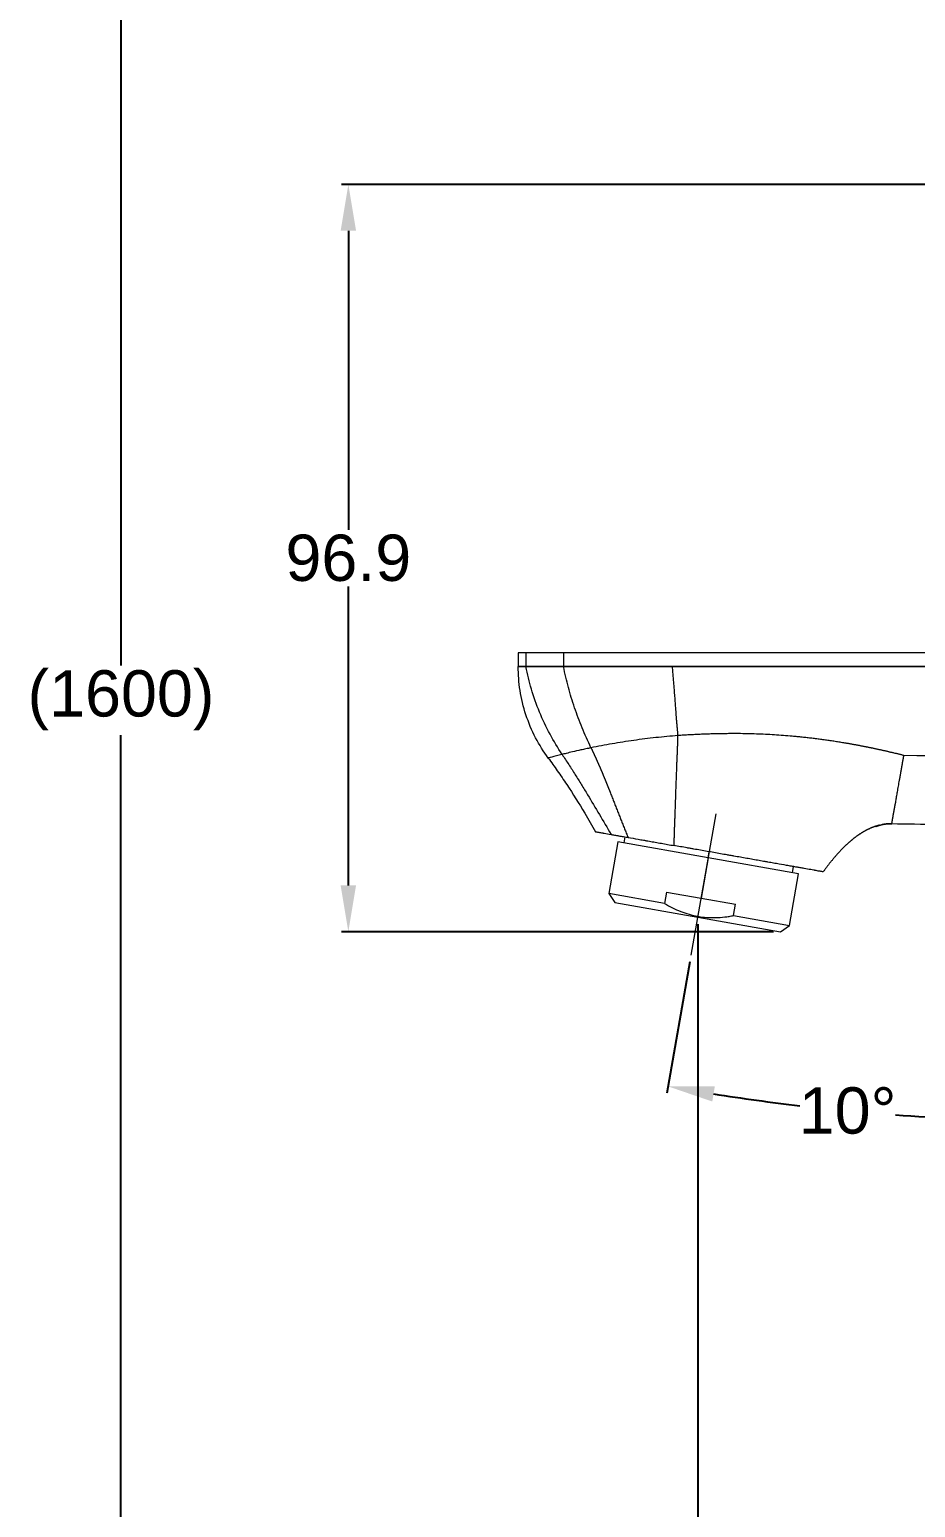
# Model space of a CAD drawing. Header units: millimetres. Extents: x 14295 to 15136, y 4961 to 5556.
# Drawn here: x 14772.6 to 14887.5, y 5077.2 to 5268.8 of the extents above; entities that cross this region are included whole.
import ezdxf

# ---------------------------------------------------------------- set-up
doc = ezdxf.new("R2010")
doc.units = ezdxf.units.MM
doc.linetypes.add('CENTERX2', pattern=[101.6, 63.5, -12.7, 12.7, -12.7])
doc.layers.add('CENTER', color=1, linetype='CENTERX2', lineweight=15)
doc.layers.add('DIM', color=3, linetype='Continuous', lineweight=9)
doc.styles.get("Standard").update_dxf_attribs({"font": 'arial.ttf'})
doc.dimstyles.new('겸용-샤워욕조용1', dxfattribs={"dimscale": 0.6, "dimtxt": 10, "dimasz": 10, "dimexe": 1.5, "dimexo": 1.5, "dimgap": 1, "dimtad": 0, "dimtih": 1, "dimtoh": 1, "dimdec": 1, "dimdsep": 46, "dimtxsty": 'Standard', "dimcen": 2.5, "dimclrd": 5, "dimclre": 5, "dimclrt": 5, "dimadec": 1, "dimazin": 2, "dimtfac": 1, "dimtdec": 1, "dimtmove": 0, "dimatfit": 3, "dimfxl": 1.25, "dimarcsym": 0})

# ---------------------------------------------------------------- blocks, each defined once
blk = doc.blocks.new('*D5')
at = {"layer": 'Defpoints', "color": 0, "transparency": 16777216}
for p in [(14813.98, 5248.67), (14890.51, 5248.67), (14870.02, 5151.81)]:
    blk.add_point(p, dxfattribs=at)
at = {"layer": 'DIM', "color": 5, "lineweight": -2, "transparency": 16777216}
for p, q in [((14889.61, 5248.67), (14813.08, 5248.67)), ((14813.98, 5242.67), (14813.98, 5203.9)), ((14813.98, 5157.81), (14813.98, 5196.58)), ((14869.12, 5151.81), (14813.08, 5151.81))]:
    blk.add_line(p, q, dxfattribs=at)
at = {"layer": 'DIM', "color": 5, "transparency": 16777216}
for points in [[(14812.98, 5242.67), (14814.98, 5242.67), (14813.98, 5248.67)], [(14812.98, 5157.81), (14814.98, 5157.81), (14813.98, 5151.81)]]:
    blk.add_solid(points, dxfattribs=at)
at = {"layer": 'DIM', "color": 5, "transparency": 16777216, "insert": (14813.98, 5200.24), "char_height": 6, "attachment_point": 5}
blk.add_mtext('96.9', dxfattribs=at)
blk = doc.blocks.new('*D6')
at = {"layer": 'Defpoints', "color": 0, "transparency": 16777216}
for p in [(15009.73, 5316.69), (14784.5, 5046.91), (14784.5, 5046.91)]:
    blk.add_point(p, dxfattribs=at)
at = {"layer": 'DIM', "color": 5, "lineweight": -2, "transparency": 16777216}
for p, q in [((15008.83, 5316.69), (14783.6, 5316.69)), ((14784.5, 5310.69), (14784.5, 5186.33)), ((14784.5, 5052.91), (14784.5, 5177.27))]:
    blk.add_line(p, q, dxfattribs=at)
at = {"layer": 'DIM', "color": 5, "transparency": 16777216}
for points in [[(14783.5, 5310.69), (14785.5, 5310.69), (14784.5, 5316.69)], [(14783.5, 5052.91), (14785.5, 5052.91), (14784.5, 5046.91)]]:
    blk.add_solid(points, dxfattribs=at)
at = {"layer": 'DIM', "color": 5, "transparency": 16777216, "insert": (14784.5, 5181.8), "char_height": 6, "attachment_point": 5}
blk.add_mtext('(1600)', dxfattribs=at)
blk = doc.blocks.new('*D8')
at = {"layer": 'Defpoints', "color": 0, "transparency": 16777216}
for p in [(14907.01, 5171.89), (14861.65, 5167.09), (14858.42, 5148.78), (14889.73, 5127.75), (14907.01, 5106.03)]:
    blk.add_point(p, dxfattribs=at)
at = {"layer": 'DIM', "color": 5, "lineweight": -2, "transparency": 16777216}
blk.add_line((14858.26, 5147.89), (14855.26, 5130.87), dxfattribs=at)
for start, end in [(261.157, 263.3319), (265.7353, 268.843)]:
    blk.add_arc((14907.01, 5424.36), 297.12, start, end, dxfattribs=at)
at = {"layer": 'DIM', "color": 5, "transparency": 16777216}
for points in [[(14861.17, 5129.79), (14861.5, 5131.76), (14855.42, 5131.76)], [(14901.02, 5128.3), (14901, 5126.3), (14907.01, 5127.24)]]:
    blk.add_solid(points, dxfattribs=at)
at = {"layer": 'DIM', "color": 5, "transparency": 16777216, "insert": (14878.71, 5128.59), "char_height": 6, "attachment_point": 5}
blk.add_mtext('10°', dxfattribs=at)
blk = doc.blocks.new('*D13')
at = {"layer": 'Defpoints', "color": 0, "transparency": 16777216}
for p in [(14859.28, 5153.7), (15052.81, 5084.19), (15052.81, 5066.55)]:
    blk.add_point(p, dxfattribs=at)
at = {"layer": 'DIM', "color": 5, "lineweight": -2, "transparency": 16777216}
for p, q in [((14859.28, 5152.8), (14859.28, 5065.65)), ((15052.81, 5083.29), (15052.81, 5065.65)), ((14865.28, 5066.55), (14945.58, 5066.55)), ((15046.81, 5066.55), (14966.51, 5066.55))]:
    blk.add_line(p, q, dxfattribs=at)
at = {"layer": 'DIM', "color": 5, "transparency": 16777216}
for points in [[(14865.28, 5067.55), (14865.28, 5065.55), (14859.28, 5066.55)], [(15046.81, 5067.55), (15046.81, 5065.55), (15052.81, 5066.55)]]:
    blk.add_solid(points, dxfattribs=at)
at = {"layer": 'DIM', "color": 5, "transparency": 16777216, "insert": (14956.05, 5066.55), "char_height": 6, "attachment_point": 5}
blk.add_mtext('193.5', dxfattribs=at)

msp = doc.modelspace()

# ---------------------------------------------------------------- linework, layer by layer
at = {"linetype": 'Continuous', "lineweight": 18}
for p, q in [((14836.01, 5187.97), (14836.01, 5186.17)), ((14837.01, 5187.97), (14836.01, 5187.97)), ((14841.88, 5187.97), (14837.01, 5187.97)), ((14939.94, 5187.97), (14841.88, 5187.97)), ((14836.01, 5186.17), (14837.01, 5186.17)), ((14837.01, 5186.17), (14841.88, 5186.17)), ((14841.88, 5186.17), (14939.75, 5186.17)), ((14848.92, 5163.45), (14847.74, 5156.75)), ((14848.22, 5164.38), (14850.03, 5164.07)), ((14860.64, 5161.38), (14848.92, 5163.45)), ((14849.85, 5164.1), (14849.71, 5163.31)), ((14872.36, 5159.32), (14860.64, 5161.38)), ((14871.57, 5159.45), (14871.71, 5160.24)), ((14871.18, 5152.62), (14872.36, 5159.32)), ((14847.74, 5156.75), (14848.55, 5155.59)), ((14854.99, 5155.47), (14847.74, 5156.75)), ((14855.25, 5156.95), (14854.99, 5155.47)), ((14855.25, 5156.95), (14859.72, 5156.16)), ((14859.72, 5156.16), (14864.19, 5155.37)), ((14848.55, 5155.59), (14859.28, 5153.7)), ((14863.93, 5153.9), (14864.19, 5155.37)), ((14863.93, 5153.9), (14871.18, 5152.62)), ((14859.28, 5153.7), (14870.02, 5151.81)), ((14870.02, 5151.81), (14871.18, 5152.62))]:
    msp.add_line(p, q, dxfattribs=at)
at = {"linetype": 'Continuous', "lineweight": 13}
for p, q in [((14837.01, 5187.97), (14837.01, 5186.17)), ((14841.88, 5187.97), (14841.88, 5186.17)), ((14860.64, 5161.38), (14860.78, 5162.17)), ((14860.64, 5161.38), (14859.72, 5156.16)), ((14859.28, 5153.7), (14859.3, 5153.8))]:
    msp.add_line(p, q, dxfattribs=at)
at = {"linetype": 'Continuous', "lineweight": 18}
for points, knots in [([(14837.01, 5186.17), (14836.84, 5186.17), (14836.7, 5186.17), (14836.51, 5186.17), (14836.45, 5186.17), (14836.35, 5186.17), (14836.3, 5186.17), (14836.22, 5186.17), (14836.18, 5186.17), (14836.12, 5186.17), (14836.09, 5186.17), (14836.03, 5186.17), (14836.01, 5186.17), (14836.01, 5186.17)], [0, 0, 0, 0, 0.25, 0.25, 0.375, 0.375, 0.5, 0.5, 0.625, 0.625, 0.75, 0.75, 1, 1, 1, 1]), ([(14839.9, 5174.32), (14839.29, 5175.15), (14838.17, 5176.95), (14836.92, 5179.91), (14836.17, 5183.03), (14836.01, 5185.14), (14836.01, 5186.17)], [0, 0, 0, 0, 0.243994, 0.500003, 0.756269, 1, 1, 1, 1]), ([(14841.7, 5174.79), (14841.14, 5175.65), (14840.06, 5177.44), (14838.71, 5180.28), (14837.68, 5183.2), (14837.2, 5185.19), (14837.01, 5186.17)], [0, 0, 0, 0, 0.239194, 0.4928, 0.752749, 1, 1, 1, 1]), ([(14841.88, 5186.17), (14841.58, 5186.17), (14841.29, 5186.17), (14840.85, 5186.17), (14840.71, 5186.17), (14840.5, 5186.17), (14840.43, 5186.17), (14840.32, 5186.17), (14840.29, 5186.17), (14840.22, 5186.17), (14840.18, 5186.17), (14840.01, 5186.17), (14839.87, 5186.17), (14839.61, 5186.17), (14839.35, 5186.17), (14839.1, 5186.17), (14838.93, 5186.17), (14838.87, 5186.17), (14838.78, 5186.17), (14838.75, 5186.17), (14838.7, 5186.17), (14838.55, 5186.17), (14838.32, 5186.17), (14838.03, 5186.17), (14837.86, 5186.17), (14837.76, 5186.17), (14837.74, 5186.17), (14837.7, 5186.17), (14837.68, 5186.17), (14837.62, 5186.17), (14837.58, 5186.17), (14837.48, 5186.17), (14837.35, 5186.17), (14837.25, 5186.17), (14837.16, 5186.17), (14837.12, 5186.17), (14837.07, 5186.17), (14837.06, 5186.17), (14837.03, 5186.17), (14837.02, 5186.17), (14837.01, 5186.17)], [0, 0, 0, 0, 0.125, 0.125, 0.1875, 0.1875, 0.21875, 0.21875, 0.234375, 0.234375, 0.25, 0.25, 0.3125, 0.3125, 0.375, 0.4375, 0.4375, 0.46875, 0.46875, 0.484375, 0.484375, 0.5, 0.5625, 0.625, 0.6875, 0.6875, 0.703125, 0.703125, 0.71875, 0.71875, 0.75, 0.75, 0.8125, 0.875, 0.875, 0.9375, 0.9375, 0.96875, 0.96875, 1, 1, 1, 1]), ([(14939.74, 5186.17), (14929.97, 5186.17), (14920.19, 5186.17), (14901.35, 5186.17), (14892.28, 5186.17), (14874.15, 5186.17), (14865.08, 5186.17), (14856.01, 5186.17)], [0, 0, 0, 0, 0.3502, 0.3502, 0.6751, 0.6751, 1, 1, 1, 1]), ([(14839.9, 5174.32), (14840.3, 5173.78), (14841.11, 5172.64), (14842.72, 5170.28), (14844.37, 5167.65), (14845.56, 5165.58), (14846.01, 5164.77)], [0, 0, 0, 0, 0.178783, 0.371383, 0.756583, 1, 1, 1, 1]), ([(14882.84, 5165.61), (14882.84, 5165.61), (14882.82, 5165.61), (14882.78, 5165.6), (14882.74, 5165.59), (14882.7, 5165.58), (14882.66, 5165.57), (14882.62, 5165.55), (14882.57, 5165.54), (14882.53, 5165.53), (14882.49, 5165.52), (14882.45, 5165.5), (14882.41, 5165.49), (14882.36, 5165.48), (14882.32, 5165.46), (14882.28, 5165.45), (14882.24, 5165.43), (14882.19, 5165.42), (14882.15, 5165.4), (14882.11, 5165.39), (14882.07, 5165.37), (14882.02, 5165.36), (14881.98, 5165.34), (14881.94, 5165.32), (14881.9, 5165.31), (14881.85, 5165.29), (14881.81, 5165.27), (14881.77, 5165.25), (14881.73, 5165.24), (14881.68, 5165.22), (14881.64, 5165.2), (14881.6, 5165.18), (14881.56, 5165.16), (14881.51, 5165.14), (14881.47, 5165.12), (14881.43, 5165.1), (14881.38, 5165.08), (14881.34, 5165.06), (14881.3, 5165.04), (14881.26, 5165.02), (14881.21, 5165), (14881.17, 5164.97), (14881.13, 5164.95), (14881.09, 5164.93), (14881.04, 5164.91), (14881, 5164.88), (14880.96, 5164.86), (14880.92, 5164.84), (14880.87, 5164.81), (14880.83, 5164.79), (14880.79, 5164.76), (14880.75, 5164.74), (14880.7, 5164.71), (14880.66, 5164.69), (14880.62, 5164.66), (14880.58, 5164.64), (14880.53, 5164.61), (14880.49, 5164.58), (14880.45, 5164.56), (14880.41, 5164.53), (14880.36, 5164.5), (14880.32, 5164.48), (14880.28, 5164.45), (14880.24, 5164.42), (14880.2, 5164.39), (14880.15, 5164.36), (14880.11, 5164.34), (14880.07, 5164.31), (14880.03, 5164.28), (14879.98, 5164.25), (14879.93, 5164.21), (14879.88, 5164.17), (14879.83, 5164.14), (14879.77, 5164.1), (14879.72, 5164.05), (14879.66, 5164.01), (14879.6, 5163.96), (14879.54, 5163.92), (14879.48, 5163.87), (14879.41, 5163.82), (14879.35, 5163.76), (14879.28, 5163.71), (14879.21, 5163.65), (14879.14, 5163.59), (14879.07, 5163.53), (14878.99, 5163.47), (14878.92, 5163.4), (14878.84, 5163.34), (14878.77, 5163.27), (14878.69, 5163.2), (14878.61, 5163.12), (14878.53, 5163.05), (14878.44, 5162.97), (14878.36, 5162.89), (14878.28, 5162.81), (14878.19, 5162.72), (14878.1, 5162.64), (14878.01, 5162.55), (14877.93, 5162.46), (14877.84, 5162.36), (14877.74, 5162.27), (14877.65, 5162.17), (14877.56, 5162.07), (14877.47, 5161.97), (14877.37, 5161.86), (14877.28, 5161.75), (14877.18, 5161.64), (14877.08, 5161.53), (14876.98, 5161.42), (14876.89, 5161.3), (14876.79, 5161.18), (14876.69, 5161.06), (14876.59, 5160.93), (14876.48, 5160.81), (14876.38, 5160.68), (14876.28, 5160.55), (14876.18, 5160.41), (14876.07, 5160.28), (14875.97, 5160.14), (14875.87, 5160), (14875.76, 5159.86), (14875.66, 5159.71), (14875.59, 5159.61), (14875.55, 5159.57)], [0, 0, 0, 0, 0.0018, 0.006274, 0.010759, 0.015256, 0.019766, 0.024288, 0.028823, 0.03337, 0.037929, 0.042501, 0.047085, 0.051682, 0.056291, 0.060913, 0.065548, 0.070195, 0.074856, 0.079528, 0.084214, 0.088912, 0.093624, 0.098348, 0.103085, 0.107835, 0.112598, 0.117373, 0.122162, 0.126964, 0.131779, 0.136607, 0.141447, 0.146301, 0.151168, 0.156048, 0.160941, 0.165847, 0.170766, 0.175698, 0.180642, 0.1856, 0.190571, 0.195555, 0.200552, 0.205562, 0.210585, 0.21562, 0.220669, 0.22573, 0.230805, 0.235892, 0.240992, 0.246105, 0.251231, 0.25637, 0.261521, 0.266685, 0.271862, 0.277052, 0.282254, 0.287468, 0.292695, 0.297935, 0.303187, 0.308451, 0.313728, 0.319017, 0.324318, 0.329631, 0.335983, 0.342572, 0.349399, 0.356464, 0.363768, 0.371312, 0.379097, 0.387124, 0.395393, 0.403904, 0.41266, 0.421659, 0.430904, 0.440394, 0.450129, 0.460111, 0.47034, 0.480815, 0.491537, 0.502506, 0.513722, 0.525185, 0.536896, 0.548853, 0.561056, 0.573506, 0.586201, 0.599142, 0.612327, 0.625755, 0.639427, 0.65334, 0.667495, 0.681891, 0.696528, 0.711406, 0.726523, 0.74188, 0.757476, 0.77331, 0.789381, 0.805688, 0.82223, 0.839005, 0.856012, 0.873248, 0.89071, 0.908395, 0.9263, 0.944418, 0.962745, 0.981275, 1, 1, 1, 1]), ([(14884.45, 5165.8), (14884.44, 5165.8), (14884.41, 5165.8), (14884.37, 5165.8), (14884.33, 5165.8), (14884.29, 5165.8), (14884.25, 5165.8), (14884.21, 5165.8), (14884.17, 5165.8), (14884.13, 5165.8), (14884.1, 5165.8), (14884.06, 5165.8), (14884.02, 5165.79), (14883.98, 5165.79), (14883.94, 5165.79), (14883.89, 5165.79), (14883.85, 5165.78), (14883.81, 5165.78), (14883.77, 5165.78), (14883.73, 5165.77), (14883.69, 5165.77), (14883.65, 5165.76), (14883.61, 5165.76), (14883.57, 5165.75), (14883.53, 5165.75), (14883.49, 5165.74), (14883.45, 5165.73), (14883.41, 5165.73), (14883.37, 5165.72), (14883.32, 5165.71), (14883.28, 5165.71), (14883.24, 5165.7), (14883.21, 5165.69), (14883.19, 5165.69), (14883.19, 5165.69)], [0, 0, 0, 0, 0.030811, 0.06169, 0.092638, 0.123657, 0.154746, 0.185906, 0.217138, 0.248443, 0.279821, 0.311272, 0.342798, 0.3744, 0.406077, 0.437831, 0.469662, 0.501571, 0.533559, 0.565626, 0.597773, 0.630001, 0.66231, 0.694701, 0.727174, 0.759731, 0.792371, 0.825095, 0.857905, 0.890799, 0.92378, 0.956847, 0.990002, 1, 1, 1, 1]), ([(14846.01, 5164.77), (14846.01, 5164.77), (14846.02, 5164.77), (14846.06, 5164.77), (14846.09, 5164.76), (14846.18, 5164.74), (14846.23, 5164.73), (14846.31, 5164.72), (14846.33, 5164.72), (14846.37, 5164.71), (14846.39, 5164.71), (14846.44, 5164.7), (14846.48, 5164.69), (14846.61, 5164.67), (14846.71, 5164.65), (14846.87, 5164.62), (14846.92, 5164.61), (14847.01, 5164.6), (14847.04, 5164.59), (14847.1, 5164.58), (14847.13, 5164.58), (14847.42, 5164.53), (14847.71, 5164.47), (14848.05, 5164.42)], [0, 0, 0, 0, 0.125, 0.125, 0.25, 0.25, 0.375, 0.375, 0.40625, 0.40625, 0.4375, 0.4375, 0.5, 0.5, 0.625, 0.625, 0.6875, 0.6875, 0.71875, 0.71875, 0.75, 0.75, 1, 1, 1, 1]), ([(14848.05, 5164.42), (14848.19, 5164.39), (14848.51, 5164.33), (14849.04, 5164.24), (14849.55, 5164.15), (14849.95, 5164.08), (14850.16, 5164.04), (14850.25, 5164.03)], [0, 0, 0, 0, 0.229028, 0.500004, 0.750004, 0.896172, 1, 1, 1, 1]), ([(14850.25, 5164.03), (14850.67, 5163.95), (14851.1, 5163.88), (14851.79, 5163.75), (14852.03, 5163.71), (14852.33, 5163.66), (14852.39, 5163.65), (14852.51, 5163.63), (14852.57, 5163.62), (14852.76, 5163.58), (14852.88, 5163.56), (14853.26, 5163.5), (14853.51, 5163.45), (14853.9, 5163.38), (14854.04, 5163.36), (14854.3, 5163.31), (14854.43, 5163.29), (14854.83, 5163.22), (14855.38, 5163.12), (14855.93, 5163.02), (14856.21, 5162.98)], [0, 0, 0, 0, 0.25, 0.25, 0.375, 0.375, 0.40625, 0.40625, 0.4375, 0.4375, 0.5, 0.5, 0.625, 0.625, 0.6875, 0.6875, 0.75, 0.75, 0.875, 1, 1, 1, 1]), ([(14875.55, 5159.57), (14875.55, 5159.57), (14875.53, 5159.57), (14875.45, 5159.58), (14875.37, 5159.6), (14875.27, 5159.62), (14875.21, 5159.63), (14875.08, 5159.65), (14875, 5159.66), (14874.83, 5159.69), (14874.74, 5159.71), (14874.62, 5159.73), (14874.59, 5159.73), (14874.54, 5159.74), (14874.46, 5159.76), (14874.37, 5159.77), (14874.2, 5159.8), (14874.07, 5159.83), (14873.68, 5159.9), (14873.39, 5159.95), (14872.91, 5160.03), (14872.74, 5160.06), (14872.48, 5160.11), (14872.39, 5160.12), (14872.25, 5160.15), (14872.2, 5160.16), (14872.11, 5160.17), (14872.06, 5160.18), (14871.83, 5160.22), (14871.63, 5160.26), (14871.23, 5160.33), (14870.61, 5160.44), (14869.94, 5160.55), (14869.24, 5160.68), (14869, 5160.72), (14868.63, 5160.78), (14868.51, 5160.81), (14868.32, 5160.84), (14868.26, 5160.85), (14868.13, 5160.87), (14868.07, 5160.88), (14867.75, 5160.94), (14867.49, 5160.99), (14866.97, 5161.08), (14866.71, 5161.12), (14865.91, 5161.27), (14865.36, 5161.36), (14864.53, 5161.51), (14864.24, 5161.56), (14863.89, 5161.62), (14863.82, 5161.63), (14863.67, 5161.66), (14863.6, 5161.67), (14863.39, 5161.71), (14863.24, 5161.74), (14862.81, 5161.81), (14862.24, 5161.91), (14861.66, 5162.01), (14861.08, 5162.12), (14860.8, 5162.17), (14860.22, 5162.27), (14859.93, 5162.32), (14859.35, 5162.42), (14859.06, 5162.47), (14858.7, 5162.54), (14858.63, 5162.55), (14858.48, 5162.58), (14858.27, 5162.61), (14857.76, 5162.7), (14857.34, 5162.78), (14856.77, 5162.88), (14856.49, 5162.93), (14856.21, 5162.98)], [0, 0, 0, 0, 0.03125, 0.0625, 0.09375, 0.09375, 0.125, 0.125, 0.15625, 0.15625, 0.1875, 0.1875, 0.195313, 0.195313, 0.203125, 0.21875, 0.21875, 0.25, 0.25, 0.3125, 0.3125, 0.34375, 0.34375, 0.359375, 0.359375, 0.367188, 0.367188, 0.375, 0.375, 0.40625, 0.40625, 0.4375, 0.5, 0.5, 0.53125, 0.53125, 0.546875, 0.546875, 0.554688, 0.554688, 0.5625, 0.5625, 0.59375, 0.59375, 0.625, 0.625, 0.6875, 0.6875, 0.71875, 0.71875, 0.726562, 0.726562, 0.734375, 0.734375, 0.75, 0.75, 0.78125, 0.8125, 0.8125, 0.84375, 0.84375, 0.875, 0.875, 0.90625, 0.90625, 0.914062, 0.914062, 0.921875, 0.9375, 0.96875, 0.96875, 1, 1, 1, 1]), ([(14854.99, 5155.47), (14855.66, 5155.07), (14856.35, 5154.72), (14857.43, 5154.3), (14857.79, 5154.17), (14858.54, 5153.96), (14858.91, 5153.87), (14859.3, 5153.8)], [0, 0, 0, 0, 0.5, 0.5, 0.75, 0.75, 1, 1, 1, 1]), ([(14859.3, 5153.8), (14859.69, 5153.73), (14860.07, 5153.68), (14860.84, 5153.63), (14861.23, 5153.62), (14862, 5153.65), (14862.39, 5153.67), (14862.87, 5153.73), (14862.97, 5153.74), (14863.16, 5153.77), (14863.26, 5153.78), (14863.55, 5153.83), (14863.74, 5153.86), (14863.93, 5153.9)], [0, 0, 0, 0, 0.25, 0.25, 0.5, 0.5, 0.75, 0.75, 0.8125, 0.8125, 0.875, 0.875, 1, 1, 1, 1])]:
    msp.add_open_spline(points, degree=3, knots=knots, dxfattribs=at)
for points, degree in [([(14856, 5186.17), (14851.29, 5186.17), (14846.59, 5186.17), (14841.88, 5186.17)], 3), ([(14882.32, 5165.41), (14882.58, 5165.53), (14882.84, 5165.6)], 2), ([(14882.58, 5165.5), (14883.48, 5165.87), (14884.45, 5165.77)], 2), ([(14883.93, 5165.78), (14884.19, 5165.79), (14884.45, 5165.77)], 2), ([(14884.45, 5165.82), (14888.39, 5165.76), (14892.34, 5165.71), (14896.28, 5165.66)], 3)]:
    msp.add_open_spline(points, degree=degree, dxfattribs=at)
at = {"linetype": 'Continuous', "lineweight": 13}
for points, knots in [([(14845.44, 5175.65), (14845.24, 5176.08), (14845.04, 5176.51), (14844.66, 5177.38), (14844.47, 5177.81), (14844.12, 5178.68), (14843.94, 5179.11), (14843.62, 5179.98), (14843.46, 5180.41), (14843.01, 5181.72), (14842.75, 5182.59), (14842.27, 5184.36), (14842.06, 5185.26), (14841.88, 5186.17)], [0, 0, 0, 0, 0.125, 0.125, 0.25, 0.25, 0.375, 0.375, 0.5, 0.5, 0.75, 0.75, 1, 1, 1, 1]), ([(14856.45, 5180.65), (14856.45, 5180.72), (14856.43, 5180.91), (14856.4, 5181.28), (14856.36, 5181.83), (14856.3, 5182.56), (14856.24, 5183.32), (14856.18, 5184.06), (14856.13, 5184.73), (14856.07, 5185.44), (14856.03, 5185.92), (14856.01, 5186.17)], [0, 0, 0, 0, 0.035908, 0.10386, 0.203857, 0.335899, 0.499987, 0.614575, 0.736106, 0.864582, 1, 1, 1, 1]), ([(14856.73, 5177.23), (14856.72, 5177.26), (14856.72, 5177.32), (14856.71, 5177.42), (14856.7, 5177.54), (14856.69, 5177.68), (14856.67, 5177.84), (14856.66, 5178.02), (14856.64, 5178.22), (14856.62, 5178.45), (14856.6, 5178.69), (14856.58, 5178.9), (14856.56, 5179.1), (14856.55, 5179.25), (14856.54, 5179.41), (14856.53, 5179.56), (14856.51, 5179.72), (14856.5, 5179.87), (14856.49, 5180.03), (14856.48, 5180.18), (14856.47, 5180.34), (14856.46, 5180.49), (14856.45, 5180.6), (14856.45, 5180.65)], [0, 0, 0, 0, 0.023796, 0.053421, 0.088874, 0.130156, 0.177266, 0.230205, 0.288972, 0.353567, 0.423991, 0.500242, 0.545729, 0.591204, 0.636667, 0.682119, 0.727559, 0.77299, 0.81841, 0.86382, 0.909222, 0.954615, 1, 1, 1, 1]), ([(14856.73, 5177.23), (14855.76, 5177.16), (14854.8, 5177.07), (14852.89, 5176.86), (14851.94, 5176.74), (14850.05, 5176.47), (14849.11, 5176.33), (14847.26, 5176), (14846.34, 5175.83), (14845.44, 5175.65)], [0, 0, 0, 0, 0.25, 0.25, 0.5, 0.5, 0.75, 0.75, 1, 1, 1, 1]), ([(14856.21, 5162.98), (14856.21, 5163), (14856.22, 5163.06), (14856.22, 5163.15), (14856.22, 5163.23), (14856.22, 5163.32), (14856.23, 5163.4), (14856.23, 5163.49), (14856.23, 5163.57), (14856.24, 5163.66), (14856.24, 5163.75), (14856.24, 5163.83), (14856.24, 5163.92), (14856.25, 5164), (14856.25, 5164.09), (14856.25, 5164.18), (14856.26, 5164.26), (14856.26, 5164.35), (14856.26, 5164.43), (14856.27, 5164.52), (14856.27, 5164.61), (14856.27, 5164.69), (14856.27, 5164.78), (14856.28, 5164.87), (14856.28, 5164.95), (14856.28, 5165.04), (14856.29, 5165.12), (14856.29, 5165.21), (14856.29, 5165.3), (14856.29, 5165.38), (14856.3, 5165.47), (14856.3, 5165.56), (14856.3, 5165.64), (14856.31, 5165.73), (14856.31, 5165.82), (14856.31, 5165.91), (14856.32, 5165.99), (14856.32, 5166.08), (14856.32, 5166.17), (14856.32, 5166.25), (14856.33, 5166.34), (14856.34, 5166.59), (14856.35, 5167.08), (14856.38, 5167.86), (14856.42, 5168.84), (14856.45, 5169.85), (14856.49, 5170.85), (14856.52, 5171.74), (14856.55, 5172.65), (14856.58, 5173.36), (14856.6, 5173.92), (14856.62, 5174.33), (14856.64, 5174.83), (14856.65, 5175.29), (14856.67, 5175.68), (14856.68, 5175.96), (14856.69, 5176.22), (14856.7, 5176.47), (14856.71, 5176.69), (14856.71, 5176.89), (14856.72, 5177.07), (14856.72, 5177.18), (14856.73, 5177.23)], [0, 0, 0, 0, 0.006436, 0.012867, 0.019294, 0.025718, 0.032137, 0.038552, 0.044964, 0.051371, 0.057775, 0.064174, 0.07057, 0.076962, 0.08335, 0.089735, 0.096116, 0.102493, 0.108867, 0.115237, 0.121603, 0.127966, 0.134325, 0.140681, 0.147034, 0.153383, 0.159729, 0.166071, 0.17241, 0.178746, 0.185078, 0.191408, 0.197734, 0.204057, 0.210377, 0.216694, 0.223008, 0.229319, 0.235627, 0.241932, 0.248234, 0.254533, 0.296801, 0.352635, 0.421918, 0.504548, 0.566606, 0.628558, 0.690438, 0.752282, 0.774995, 0.803181, 0.836845, 0.875998, 0.896419, 0.915435, 0.933048, 0.949254, 0.964055, 0.977447, 0.989429, 1, 1, 1, 1]), ([(14886.01, 5174.65), (14885.95, 5174.66), (14885.83, 5174.69), (14885.65, 5174.74), (14885.47, 5174.78), (14885.3, 5174.83), (14885.12, 5174.87), (14884.95, 5174.91), (14884.77, 5174.95), (14884.6, 5175), (14884.42, 5175.04), (14884.25, 5175.08), (14884.08, 5175.12), (14883.91, 5175.16), (14883.74, 5175.2), (14883.57, 5175.24), (14883.4, 5175.27), (14883.23, 5175.31), (14883.06, 5175.35), (14882.89, 5175.39), (14882.73, 5175.42), (14882.56, 5175.46), (14882.4, 5175.49), (14882.23, 5175.53), (14882.07, 5175.56), (14881.91, 5175.6), (14881.75, 5175.63), (14881.58, 5175.66), (14881.42, 5175.69), (14881.26, 5175.73), (14881.11, 5175.76), (14880.95, 5175.79), (14880.79, 5175.82), (14880.63, 5175.85), (14880.48, 5175.88), (14880.32, 5175.91), (14880.17, 5175.94), (14880.02, 5175.97), (14879.86, 5176), (14879.71, 5176.03), (14879.56, 5176.05), (14879.41, 5176.08), (14879.26, 5176.11), (14879.11, 5176.13), (14878.97, 5176.16), (14878.82, 5176.19), (14878.67, 5176.21), (14878.36, 5176.26), (14877.9, 5176.34), (14877.26, 5176.44), (14876.63, 5176.54), (14876, 5176.63), (14875.36, 5176.72), (14874.73, 5176.8), (14874.09, 5176.88), (14873.46, 5176.95), (14872.82, 5177.02), (14872.19, 5177.08), (14871.37, 5177.16), (14870.39, 5177.24), (14869.22, 5177.32), (14868.05, 5177.39), (14866.88, 5177.44), (14865.7, 5177.47), (14864.82, 5177.48), (14864.22, 5177.49), (14863.91, 5177.49), (14863.59, 5177.49), (14863.27, 5177.48), (14862.96, 5177.48), (14862.63, 5177.48), (14862.31, 5177.47), (14861.98, 5177.47), (14861.65, 5177.46), (14861.31, 5177.45), (14860.98, 5177.44), (14860.64, 5177.43), (14860.3, 5177.42), (14859.95, 5177.41), (14859.6, 5177.39), (14859.25, 5177.37), (14858.9, 5177.36), (14858.54, 5177.34), (14858.19, 5177.32), (14857.82, 5177.3), (14857.46, 5177.28), (14857.09, 5177.25), (14856.85, 5177.24), (14856.73, 5177.23)], [0, 0, 0, 0, 0.006256, 0.012486, 0.018691, 0.024868, 0.031019, 0.037143, 0.04324, 0.049309, 0.055351, 0.061365, 0.067351, 0.07331, 0.07924, 0.085142, 0.091016, 0.096862, 0.10268, 0.10847, 0.114231, 0.119965, 0.12567, 0.131347, 0.136996, 0.142617, 0.14821, 0.153774, 0.159311, 0.164819, 0.170299, 0.175752, 0.181175, 0.186571, 0.191939, 0.197278, 0.202589, 0.207872, 0.213126, 0.218352, 0.22355, 0.228719, 0.23386, 0.238972, 0.244056, 0.249112, 0.254138, 0.259136, 0.280786, 0.302439, 0.324095, 0.345755, 0.36742, 0.389089, 0.410762, 0.432436, 0.454111, 0.475785, 0.497457, 0.536868, 0.576408, 0.616067, 0.655833, 0.695693, 0.735629, 0.746064, 0.756596, 0.767228, 0.777957, 0.788785, 0.79971, 0.810733, 0.821853, 0.833069, 0.844381, 0.855789, 0.867292, 0.87889, 0.890583, 0.90237, 0.91425, 0.926223, 0.938288, 0.950446, 0.962697, 0.97504, 0.987474, 1, 1, 1, 1]), ([(14845.44, 5175.65), (14845.21, 5175.6), (14844.99, 5175.55), (14844.55, 5175.46), (14843.93, 5175.32), (14843.02, 5175.12), (14842.47, 5174.98), (14842.01, 5174.87), (14841.83, 5174.83), (14841.7, 5174.79)], [0, 0, 0, 0, 0.125, 0.125, 0.25, 0.5, 0.75, 0.75, 1, 1, 1, 1]), ([(14845.44, 5175.65), (14845.45, 5175.63), (14845.47, 5175.59), (14845.5, 5175.53), (14845.52, 5175.48), (14845.55, 5175.42), (14845.58, 5175.37), (14845.6, 5175.31), (14845.63, 5175.25), (14845.66, 5175.2), (14845.68, 5175.14), (14845.71, 5175.09), (14845.73, 5175.03), (14845.76, 5174.98), (14845.78, 5174.92), (14845.81, 5174.87), (14845.83, 5174.81), (14845.86, 5174.76), (14845.88, 5174.7), (14845.91, 5174.65), (14845.93, 5174.6), (14845.96, 5174.54), (14845.98, 5174.49), (14846.01, 5174.43), (14846.03, 5174.38), (14846.06, 5174.33), (14846.08, 5174.27), (14846.11, 5174.22), (14846.13, 5174.17), (14846.15, 5174.11), (14846.18, 5174.06), (14846.2, 5174.01), (14846.22, 5173.95), (14846.25, 5173.9), (14846.27, 5173.85), (14846.29, 5173.8), (14846.32, 5173.74), (14846.34, 5173.69), (14846.36, 5173.64), (14846.39, 5173.59), (14846.41, 5173.54), (14846.43, 5173.48), (14846.45, 5173.43), (14846.48, 5173.38), (14846.5, 5173.33), (14846.52, 5173.28), (14846.54, 5173.23), (14846.57, 5173.18), (14846.59, 5173.13), (14846.61, 5173.08), (14846.63, 5173.02), (14846.65, 5172.97), (14846.68, 5172.92), (14846.7, 5172.87), (14846.72, 5172.82), (14846.74, 5172.77), (14846.76, 5172.72), (14846.78, 5172.67), (14846.8, 5172.62), (14846.83, 5172.57), (14846.85, 5172.52), (14846.87, 5172.47), (14846.89, 5172.42), (14846.91, 5172.38), (14846.93, 5172.33), (14846.95, 5172.28), (14846.97, 5172.23), (14846.99, 5172.18), (14847.01, 5172.13), (14847.03, 5172.08), (14847.05, 5172.03), (14847.07, 5171.99), (14847.09, 5171.94), (14847.11, 5171.89), (14847.13, 5171.84), (14847.15, 5171.79), (14847.17, 5171.75), (14847.19, 5171.7), (14847.21, 5171.65), (14847.23, 5171.6), (14847.25, 5171.56), (14847.27, 5171.51), (14847.29, 5171.46), (14847.31, 5171.41), (14847.33, 5171.37), (14847.35, 5171.32), (14847.37, 5171.27), (14847.38, 5171.23), (14847.4, 5171.18), (14847.42, 5171.13), (14847.44, 5171.09), (14847.46, 5171.04), (14847.48, 5171), (14847.5, 5170.95), (14847.52, 5170.9), (14847.53, 5170.86), (14847.55, 5170.81), (14847.57, 5170.77), (14847.59, 5170.72), (14847.61, 5170.68), (14847.63, 5170.63), (14847.64, 5170.59), (14847.66, 5170.54), (14847.68, 5170.5), (14847.7, 5170.45), (14847.72, 5170.41), (14847.73, 5170.36), (14847.75, 5170.32), (14847.77, 5170.27), (14847.79, 5170.23), (14847.8, 5170.18), (14847.82, 5170.14), (14847.84, 5170.1), (14847.86, 5170.05), (14847.87, 5170.01), (14847.89, 5169.96), (14847.91, 5169.92), (14847.93, 5169.88), (14847.94, 5169.83), (14847.96, 5169.79), (14848.01, 5169.67), (14848.09, 5169.46), (14848.2, 5169.17), (14848.32, 5168.88), (14848.43, 5168.59), (14848.54, 5168.31), (14848.65, 5168.02), (14848.77, 5167.73), (14848.88, 5167.45), (14848.99, 5167.16), (14849.1, 5166.87), (14849.22, 5166.59), (14849.33, 5166.3), (14849.44, 5166.02), (14849.56, 5165.73), (14849.67, 5165.45), (14849.79, 5165.16), (14849.9, 5164.88), (14850.02, 5164.59), (14850.13, 5164.31), (14850.21, 5164.12), (14850.25, 5164.03)], [0, 0, 0, 0, 0.004489, 0.00897, 0.013443, 0.017907, 0.022363, 0.026812, 0.031252, 0.035684, 0.040109, 0.044526, 0.048934, 0.053336, 0.057729, 0.062115, 0.066494, 0.070865, 0.075228, 0.079584, 0.083933, 0.088274, 0.092608, 0.096935, 0.101255, 0.105568, 0.109873, 0.114172, 0.118463, 0.122748, 0.127026, 0.131296, 0.13556, 0.139817, 0.144068, 0.148312, 0.152549, 0.156779, 0.161003, 0.16522, 0.16943, 0.173634, 0.177832, 0.182023, 0.186208, 0.190386, 0.194558, 0.198724, 0.202883, 0.207036, 0.211182, 0.215323, 0.219457, 0.223585, 0.227707, 0.231823, 0.235932, 0.240035, 0.244133, 0.248224, 0.252309, 0.256388, 0.260461, 0.264528, 0.268589, 0.272644, 0.276692, 0.280735, 0.284772, 0.288803, 0.292828, 0.296847, 0.30086, 0.304867, 0.308868, 0.312864, 0.316853, 0.320836, 0.324814, 0.328785, 0.332751, 0.33671, 0.340664, 0.344612, 0.348554, 0.35249, 0.35642, 0.360345, 0.364263, 0.368175, 0.372082, 0.375982, 0.379877, 0.383766, 0.387649, 0.391525, 0.395396, 0.399261, 0.40312, 0.406973, 0.410821, 0.414662, 0.418497, 0.422326, 0.426149, 0.429966, 0.433777, 0.437583, 0.441382, 0.445175, 0.448962, 0.452743, 0.456518, 0.460286, 0.464049, 0.467806, 0.471556, 0.4753, 0.479039, 0.482771, 0.486497, 0.511507, 0.536597, 0.561767, 0.587015, 0.612339, 0.637738, 0.663211, 0.688753, 0.714364, 0.74004, 0.765778, 0.791578, 0.817436, 0.843353, 0.869327, 0.895357, 0.92144, 0.947576, 0.973763, 1, 1, 1, 1]), ([(14841.7, 5174.79), (14841.42, 5174.72), (14840.91, 5174.59), (14840.33, 5174.44), (14839.98, 5174.34), (14839.9, 5174.32), (14839.9, 5174.32)], [0, 0, 0, 0, 0.240225, 0.5, 0.759771, 1, 1, 1, 1]), ([(14841.7, 5174.79), (14841.99, 5174.35), (14842.28, 5173.91), (14842.7, 5173.25), (14842.84, 5173.03), (14843.12, 5172.6), (14843.53, 5171.94), (14843.94, 5171.3), (14844.47, 5170.43), (14844.73, 5170), (14845.51, 5168.71), (14846.02, 5167.86), (14847.04, 5166.14), (14847.54, 5165.28), (14848.05, 5164.42)], [0, 0, 0, 0, 0.125, 0.125, 0.1875, 0.1875, 0.25, 0.375, 0.375, 0.5, 0.5, 0.75, 0.75, 1, 1, 1, 1]), ([(14884.45, 5165.8), (14884.45, 5165.8), (14884.45, 5165.8), (14884.45, 5165.81), (14884.45, 5165.81), (14884.45, 5165.81), (14884.45, 5165.81), (14884.45, 5165.81), (14884.45, 5165.82), (14884.45, 5165.82), (14884.45, 5165.82), (14884.45, 5165.83), (14884.45, 5165.83), (14884.45, 5165.84), (14884.46, 5165.84), (14884.46, 5165.85), (14884.46, 5165.85), (14884.46, 5165.86), (14884.46, 5165.87), (14884.46, 5165.88), (14884.46, 5165.89), (14884.46, 5165.89), (14884.46, 5165.9), (14884.47, 5165.91), (14884.47, 5165.92), (14884.47, 5165.93), (14884.47, 5165.94), (14884.47, 5165.95), (14884.47, 5165.97), (14884.48, 5165.98), (14884.48, 5165.99), (14884.48, 5166), (14884.48, 5166.02), (14884.48, 5166.03), (14884.49, 5166.04), (14884.49, 5166.06), (14884.49, 5166.07), (14884.49, 5166.09), (14884.5, 5166.1), (14884.5, 5166.12), (14884.5, 5166.13), (14884.5, 5166.15), (14884.51, 5166.17), (14884.51, 5166.18), (14884.51, 5166.2), (14884.52, 5166.22), (14884.52, 5166.24), (14884.52, 5166.26), (14884.53, 5166.28), (14884.53, 5166.29), (14884.53, 5166.31), (14884.54, 5166.33), (14884.54, 5166.35), (14884.54, 5166.38), (14884.55, 5166.4), (14884.55, 5166.42), (14884.55, 5166.44), (14884.56, 5166.46), (14884.56, 5166.48), (14884.57, 5166.51), (14884.57, 5166.53), (14884.57, 5166.55), (14884.58, 5166.58), (14884.58, 5166.6), (14884.59, 5166.63), (14884.59, 5166.65), (14884.6, 5166.67), (14884.6, 5166.7), (14884.6, 5166.73), (14884.61, 5166.75), (14884.61, 5166.78), (14884.62, 5166.8), (14884.62, 5166.83), (14884.63, 5166.86), (14884.63, 5166.89), (14884.64, 5166.91), (14884.64, 5166.94), (14884.65, 5166.97), (14884.65, 5167), (14884.66, 5167.03), (14884.66, 5167.06), (14884.67, 5167.09), (14884.68, 5167.12), (14884.68, 5167.15), (14884.69, 5167.18), (14884.69, 5167.21), (14884.7, 5167.24), (14884.7, 5167.27), (14884.71, 5167.31), (14884.72, 5167.34), (14884.72, 5167.37), (14884.73, 5167.4), (14884.73, 5167.44), (14884.74, 5167.47), (14884.75, 5167.5), (14884.75, 5167.54), (14884.76, 5167.57), (14884.76, 5167.61), (14884.77, 5167.64), (14884.78, 5167.68), (14884.78, 5167.71), (14884.79, 5167.75), (14884.8, 5167.78), (14884.8, 5167.82), (14884.81, 5167.86), (14884.82, 5167.89), (14884.82, 5167.93), (14884.83, 5167.97), (14884.84, 5168.01), (14884.84, 5168.05), (14884.85, 5168.08), (14884.86, 5168.12), (14884.86, 5168.16), (14884.87, 5168.2), (14884.88, 5168.24), (14884.89, 5168.28), (14884.89, 5168.32), (14884.9, 5168.36), (14884.91, 5168.4), (14884.92, 5168.45), (14884.94, 5168.56), (14884.97, 5168.75), (14885.02, 5169.02), (14885.07, 5169.32), (14885.13, 5169.63), (14885.18, 5169.96), (14885.24, 5170.3), (14885.31, 5170.67), (14885.37, 5171.05), (14885.43, 5171.34), (14885.46, 5171.53), (14885.48, 5171.62), (14885.49, 5171.71), (14885.51, 5171.8), (14885.52, 5171.89), (14885.54, 5171.98), (14885.55, 5172.07), (14885.57, 5172.16), (14885.59, 5172.25), (14885.6, 5172.34), (14885.62, 5172.43), (14885.63, 5172.52), (14885.65, 5172.61), (14885.67, 5172.7), (14885.68, 5172.8), (14885.7, 5172.89), (14885.71, 5172.98), (14885.73, 5173.07), (14885.75, 5173.16), (14885.76, 5173.26), (14885.78, 5173.35), (14885.79, 5173.44), (14885.81, 5173.53), (14885.83, 5173.63), (14885.84, 5173.72), (14885.86, 5173.81), (14885.88, 5173.91), (14885.89, 5174), (14885.91, 5174.09), (14885.93, 5174.18), (14885.94, 5174.28), (14885.96, 5174.37), (14885.98, 5174.46), (14885.99, 5174.56), (14886, 5174.62), (14886.01, 5174.65)], [0, 0, 0, 0, 0.004703, 0.009394, 0.014072, 0.018738, 0.023393, 0.028037, 0.03267, 0.037292, 0.041904, 0.046506, 0.051099, 0.055681, 0.060253, 0.064815, 0.069368, 0.073912, 0.078446, 0.08297, 0.087486, 0.091992, 0.096489, 0.100977, 0.105457, 0.109928, 0.11439, 0.118843, 0.123289, 0.127726, 0.132155, 0.136576, 0.140989, 0.145395, 0.149793, 0.154183, 0.158566, 0.162942, 0.16731, 0.171672, 0.176026, 0.180374, 0.184715, 0.18905, 0.193378, 0.197701, 0.202017, 0.206327, 0.210631, 0.214929, 0.219222, 0.223509, 0.227792, 0.232068, 0.23634, 0.240607, 0.244869, 0.249127, 0.25338, 0.257628, 0.261872, 0.266113, 0.270349, 0.274581, 0.27881, 0.283034, 0.287256, 0.291474, 0.295689, 0.299901, 0.30411, 0.308316, 0.312519, 0.31672, 0.320919, 0.325115, 0.329309, 0.333501, 0.337691, 0.341879, 0.346066, 0.350251, 0.354435, 0.358617, 0.362799, 0.366979, 0.371158, 0.375337, 0.379514, 0.383692, 0.387868, 0.392045, 0.396221, 0.400397, 0.404573, 0.408749, 0.412925, 0.417102, 0.421279, 0.425456, 0.429634, 0.433813, 0.437992, 0.442173, 0.446354, 0.450536, 0.45472, 0.458904, 0.46309, 0.467278, 0.471466, 0.475657, 0.479849, 0.484042, 0.488238, 0.492435, 0.496635, 0.500836, 0.505039, 0.509244, 0.513452, 0.539155, 0.565516, 0.592539, 0.620223, 0.64856, 0.677538, 0.707135, 0.737328, 0.768088, 0.77484, 0.781587, 0.788328, 0.795063, 0.801792, 0.808515, 0.815231, 0.821941, 0.828643, 0.835339, 0.842028, 0.848709, 0.855383, 0.86205, 0.868709, 0.87536, 0.882004, 0.888639, 0.895266, 0.901886, 0.908497, 0.915099, 0.921692, 0.928277, 0.934852, 0.941417, 0.947972, 0.954517, 0.961052, 0.967575, 0.974086, 0.980585, 0.987071, 0.993543, 1, 1, 1, 1])]:
    msp.add_open_spline(points, degree=3, knots=knots, dxfattribs=at)
msp.add_open_spline([(14939.74, 5173.92), (14921.83, 5174.16), (14903.92, 5174.4), (14886.01, 5174.65)], degree=3, dxfattribs=at)
at = {"layer": 'CENTER'}
msp.add_line((14858.42, 5148.78), (14861.65, 5167.09), dxfattribs=at)

# ---------------------------------------------------------------- dimensions: what is measured, and where the dimension line sits
at = {"layer": 'DIM', "color": 1}
dim = msp.add_linear_dim(base=(14784.5, 5046.91), p1=(15009.73, 5316.69), p2=(14784.5, 5046.91), angle=90, text='(1600)', dimstyle='겸용-샤워욕조용1', dxfattribs=at)
dim.commit()
dim.dimension.update_dxf_attribs({"geometry": '*D6', "text_midpoint": (14784.5, 5181.8)})
dim = msp.add_linear_dim(base=(14813.98, 5248.67), p1=(14870.02, 5151.81), p2=(14890.51, 5248.67), angle=90, dimstyle='겸용-샤워욕조용1', dxfattribs=at)
dim.commit()
dim.dimension.update_dxf_attribs({"geometry": '*D5', "text_midpoint": (14813.98, 5200.24)})
dim = msp.add_angular_dim_2l(base=(14889.73, 5127.75), line1=((14858.42, 5148.78), (14861.65, 5167.09)), line2=((14907.01, 5106.03), (14907.01, 5171.89)), dimstyle='겸용-샤워욕조용1', dxfattribs=at)
dim.commit()
dim.dimension.update_dxf_attribs({"geometry": '*D8', "text_midpoint": (14878.71, 5128.59), "dimtype": 130})
dim = msp.add_linear_dim(base=(15052.81, 5066.55), p1=(14859.28, 5153.7), p2=(15052.81, 5084.19), dimstyle='겸용-샤워욕조용1', dxfattribs=at)
dim.commit()
dim.dimension.update_dxf_attribs({"geometry": '*D13', "text_midpoint": (14956.05, 5066.55)})

doc.saveas('drawing.dxf')
